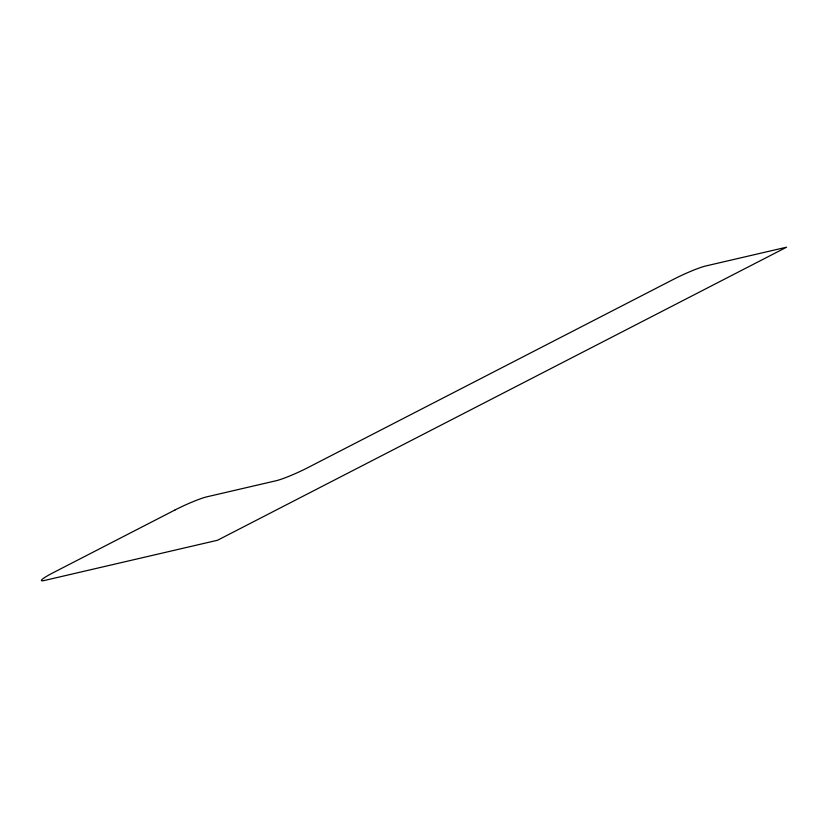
<?xml version="1.0" encoding="UTF-8"?>
<svg xmlns="http://www.w3.org/2000/svg" width="828" height="828" viewBox="0 0 828 828"><rect width="100%" height="100%" fill="white"/><g stroke="black" fill="none" stroke-linecap="round" stroke-linejoin="round"><path stroke-width="1.24" d="M175.039 509.955L53.209 572.697A25.596 2.587 -24.3 0 0 44.453 580.469L217.547 540.249L786.6 247.189L705.818 265.964A25.596 2.587 -24.3 0 0 673.982 279.098L307.964 467.592A25.596 2.587 -24.3 0 1 276.117 480.737L206.876 496.821A25.596 2.587 -24.3 0 0 175.039 509.955"/></g></svg>
